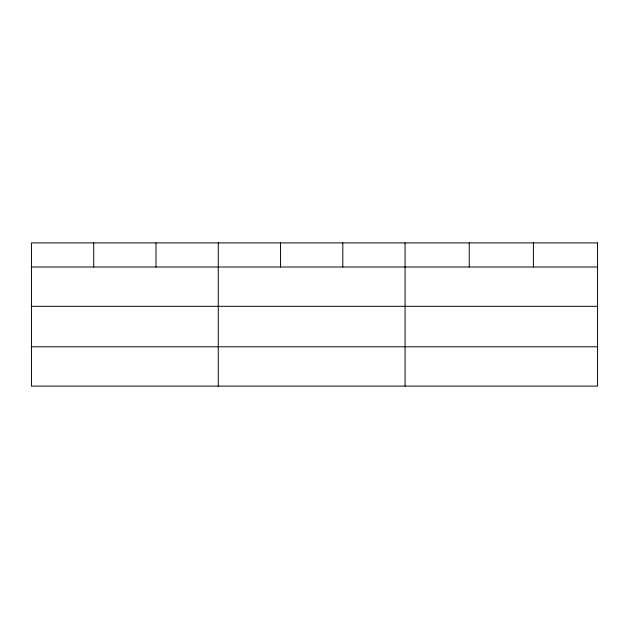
<?xml version="1.0" encoding="UTF-8"?>
<svg xmlns="http://www.w3.org/2000/svg" width="629" height="629" viewBox="0 0 629 629"><rect width="100%" height="100%" fill="white"/><g stroke="black" fill="none" stroke-linecap="round" stroke-linejoin="round"><path stroke-width="0.94" d="M31.45 267.003L597.55 267.003M31.45 306.307L597.55 306.307M31.45 346.799L597.55 346.799M533.392 242.896L533.392 267.003M469.234 242.896L469.234 267.003M405.076 242.896L405.076 386.104M342.805 242.896L342.805 267.003M280.534 242.896L280.534 267.003M218.263 242.896L218.263 386.104M155.992 242.896L155.992 267.003M93.721 242.896L93.721 267.003M597.55 242.896L31.45 242.896L31.45 386.104L597.55 386.104L597.55 242.896"/></g></svg>
